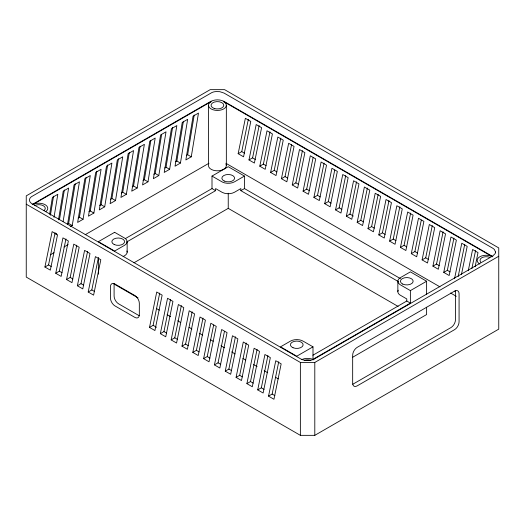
<?xml version="1.0" encoding="UTF-8"?>
<svg xmlns="http://www.w3.org/2000/svg" width="525" height="525" viewBox="0 0 525 525"><rect width="100%" height="100%" fill="white"/><g stroke="black" fill="none" stroke-linecap="round" stroke-linejoin="round"><path stroke-width="0.79" d="M49.626 214.239L52.402 197.426L57.809 194.302L54.009 217.357M50.4 215.276L53.55 196.192M56.004 234.911L56.267 233.317M58.498 219.804L63.223 191.179L68.631 188.055L63.125 221.445M59.515 219.365L64.365 189.945M67.482 224.687L74.038 184.931L79.452 181.808L72.24 225.54L70.206 226.708M67.279 224.234L68.631 223.453L75.187 183.698M78.1 217.987L79.452 217.206L86.008 177.45M83.055 219.293L90.274 175.56L84.86 178.684L77.647 222.416L83.055 219.293L79.452 217.206M88.922 211.739L90.274 210.958L96.83 171.202M93.877 213.045L101.095 169.312L95.681 172.436L88.469 216.169L93.877 213.045L90.274 210.958M99.737 205.492L101.095 204.711L107.651 164.955M104.698 206.798L111.91 163.065L106.503 166.189L99.291 209.921L104.698 206.798L101.095 204.711M110.558 199.244L111.91 198.463L118.473 158.708M115.52 200.55L122.732 156.817L117.324 159.941L110.112 203.674L115.52 200.55L111.91 198.463M121.38 193.003L122.732 192.222L129.294 152.467M126.341 194.302L133.553 150.57L128.146 153.694L120.927 197.426L126.341 194.302L122.732 192.222M132.202 186.756L133.553 185.975L140.109 146.219M137.163 188.055L144.375 144.322L138.968 147.446L131.749 191.179L137.163 188.055L133.553 185.975M143.023 180.508L144.375 179.727L150.8 140.766M147.984 181.808L155.197 138.075L149.782 141.199L142.57 184.931L147.984 181.808L144.375 179.727M153.845 174.261L155.197 173.48L161.621 134.518M158.799 175.56L166.018 131.827L160.604 134.951L153.392 178.684L158.799 175.56L155.197 173.48M164.666 168.013L166.018 167.232L172.574 127.477M169.621 169.312L176.84 125.58L171.426 128.704L164.213 172.436L169.621 169.312L166.018 167.232M175.481 161.766L176.84 160.985L183.396 121.229M180.442 163.065L187.655 119.332L182.247 122.456L175.035 166.189L180.442 163.065L176.84 160.985M186.303 155.518L187.655 154.737L194.217 114.982M191.264 156.817L198.476 113.085L193.069 116.209L185.857 159.941L191.264 156.817L187.655 154.737M44.914 267.028L52.133 231.63L57.54 234.754L50.328 270.152L44.914 267.028L48.549 264.935L55.118 232.68M55.735 273.276L62.947 237.877L68.362 241.001L61.149 276.399L55.735 273.276L59.364 271.182L65.94 238.927M66.557 279.523L73.769 244.125L79.183 247.249L71.964 282.647L66.557 279.523L70.186 277.43L76.755 245.175M77.378 285.771L84.591 250.373L90.005 253.496L82.786 288.894L77.378 285.771L81.007 283.677L87.577 251.423M88.2 292.018L95.412 256.62L100.82 259.737L93.607 295.142L88.2 292.018L91.822 289.925L98.398 257.67M149.513 327.416L156.726 292.018L162.14 295.142L154.928 330.54L149.513 327.416L153.136 325.329L159.705 293.075M160.335 333.664L167.547 298.266L172.961 301.389L165.743 336.788L160.335 333.664L163.958 331.577L170.527 299.322M171.157 339.911L178.369 304.513L183.783 307.637L176.564 343.035L171.157 339.911L174.773 337.824L181.348 305.57M181.978 346.159L189.19 310.761L194.598 313.884L187.386 349.283L181.978 346.159L185.594 344.072L192.17 311.817M192.8 352.406L200.012 317.008L205.419 320.132L198.207 355.53L192.8 352.406L196.416 350.319L202.985 318.065M238.153 153.694L245.365 118.296L250.779 121.419L243.567 156.817L238.153 153.694L241.762 151.613L248.332 119.359M203.615 358.654L210.833 323.256L216.241 326.379L209.029 361.777L203.615 358.654L207.231 356.567L213.642 325.1M248.975 159.941L256.187 124.543L261.601 127.667L254.382 163.065L248.975 159.941L252.584 157.861L259.153 125.606M214.436 364.901L221.655 329.503L227.062 332.627L219.85 368.025L214.436 364.901L218.052 362.814L224.464 331.347M259.796 166.189L267.008 130.791L272.416 133.908L265.204 169.312L259.796 166.189L263.399 164.108L269.975 131.854M225.258 371.149L232.47 335.751L237.884 338.874L230.672 374.273L225.258 371.149L228.874 369.062L235.443 336.807M270.618 172.436L277.83 137.032L283.238 140.155L276.025 175.56L270.618 172.436L274.221 170.356L280.796 138.101M236.079 377.396L243.292 341.998L248.706 345.122L241.487 380.52L236.079 377.396L239.695 375.309L246.264 343.055M281.433 178.684L288.652 143.279L294.059 146.403L286.847 181.808L281.433 178.684L285.042 176.603L291.618 144.349M246.901 383.644L254.113 348.246L259.527 351.369L252.308 386.767L246.901 383.644L250.51 381.557L257.086 349.302M292.254 184.931L299.473 149.527L304.881 152.65L297.668 188.055L292.254 184.931L295.864 182.851L302.433 150.596M257.723 389.891L264.935 354.493L270.342 357.617L263.13 393.015L257.723 389.891L261.332 387.804L267.901 355.55M303.076 191.179L310.288 155.774L315.702 158.898L308.49 194.302L303.076 191.179L306.685 189.098L313.097 157.625M268.544 396.139L275.756 360.734L281.164 363.858L273.952 399.262L268.544 396.139L272.153 394.052L278.723 361.797M313.897 197.426L321.11 162.022L326.524 165.145L319.305 200.55L313.897 197.426L317.507 195.339L324.076 163.085M324.719 203.674L331.931 168.269L337.345 171.393L330.127 206.798L324.719 203.674L328.328 201.587L334.74 170.12M335.541 209.921L342.753 174.517L348.16 177.64L340.948 213.045L335.541 209.921L339.143 207.834L345.719 175.58M346.362 216.169L353.574 180.764L358.982 183.888L351.77 219.293L346.362 216.169L349.965 214.082L356.541 181.827M357.177 222.416L364.396 187.012L369.803 190.135L362.591 225.54L357.177 222.416L360.787 220.329L367.362 188.075M367.999 228.664L375.217 193.259L380.625 196.383L373.413 231.787L367.999 228.664L371.608 226.577L378.177 194.322M378.82 234.911L386.033 199.507L391.447 202.63L384.234 238.035L378.82 234.911L382.43 232.824L388.999 200.57M389.642 241.159L396.854 205.754L402.268 208.878L395.049 244.276L389.642 241.159L393.251 239.072L399.82 206.817M400.463 247.4L407.676 212.002L413.09 215.125L405.871 250.523L400.463 247.4L404.073 245.319L410.642 213.065M411.285 253.647L418.497 218.249L423.905 221.373L416.692 256.771L411.285 253.647L414.888 251.567L421.299 220.1M422.107 259.895L429.319 224.497L434.726 227.62L427.514 263.018L422.107 259.895L425.709 257.814L432.285 225.56M432.922 266.142L440.14 230.744L445.548 233.868L438.336 269.266L432.922 266.142L436.531 264.062L443.107 231.807M443.743 272.39L450.962 236.992L456.369 240.115L449.157 275.513L443.743 272.39L447.352 270.309L453.922 238.055M454.565 278.637L461.777 243.239L467.191 246.363L461.416 274.68M458.174 276.557L464.743 244.302M468.274 270.723L472.598 249.487L478.012 252.61L475.125 266.766M471.877 268.642L475.565 250.55M32.169 204.527L210.742 101.423C214.83 99.33 219.942 99.323 224.037 101.397L492.798 256.567M32.563 204.711L211.102 101.633A8.925 5.152 0 0 0 211.102 108.924A8.925 5.152 0 0 0 223.729 108.924A8.925 5.152 0 0 0 223.729 101.633L492.437 256.771A8.925 5.152 0 0 0 479.811 256.771A8.925 5.152 0 0 0 479.811 264.062M50.466 254.769L54.003 252.722M63.912 247.006L68.158 244.552M85.142 234.747L208.976 163.249M125.206 238.691L212.002 188.573L212.002 176.078L228.237 166.707L244.466 176.078L244.466 188.573L400.457 278.637M126.696 241.992L215.611 190.66L215.611 188.573L222.331 192.439A8.925 5.152 0 0 0 234.544 192.222L240.857 188.573L240.857 190.66L398.265 281.538M244.466 176.078L234.544 181.808A8.925 5.152 0 0 1 222.331 182.031L212.002 176.078M123.132 256.541L124.537 255.734A8.925 5.152 0 0 0 126.938 250.963M240.857 190.66L244.466 188.573M133.96 262.789L228.237 208.359L398.16 306.462M312.998 346.835L296.763 356.206L280.534 346.835L290.456 341.112A8.925 5.152 0 0 1 303.463 341.348L312.998 346.835L312.998 359.33L410.379 303.109L410.379 290.614L400.076 284.648A8.925 5.152 0 0 1 400.463 277.6L410.379 271.871L426.615 281.243L426.615 294.243M410.379 290.614L426.615 281.243M312.92 355.215L406.777 301.022L410.379 303.109M26.25 204.192L300.372 362.453L314.797 362.453L498.75 256.252M352.82 357.164L426.615 314.56L426.615 307.25M314.797 435.343L498.75 329.136L498.75 247.925L224.628 89.657L210.203 89.657L26.25 195.864L26.25 277.075L300.372 435.343L314.797 435.343L314.797 362.453M489.313 257.23C485.96 255.741 477.697 257.401 480.605 262.257M241.762 151.613L244.466 153.175M252.584 157.861L255.288 159.423M263.399 164.108L266.109 165.67M274.221 170.356L276.924 171.918M285.042 176.603L287.746 178.165M295.864 182.851L298.567 184.413M306.685 189.098L309.389 190.66M317.507 195.339L320.211 196.901M328.328 201.587L331.032 203.149M339.143 207.834L341.854 209.396M349.965 214.082L353.351 216.037M360.787 220.329L363.49 221.891M371.608 226.577L374.312 228.139M382.43 232.824L385.133 234.386M393.251 239.072L395.955 240.634M404.073 245.319L406.777 246.881M414.888 251.567L417.598 253.129M425.709 257.814L428.413 259.376M436.531 264.062L439.235 265.624M447.352 270.309L450.056 271.871M225.855 163.255L439.97 286.873M450.608 293.016L456.277 296.29M212.002 188.573L215.611 190.66M68.631 223.453L72.24 225.54M113.978 283.992L138.062 297.898M156.483 308.536L159.318 310.17M167.114 314.672L170.651 316.719M177.739 320.808L180.574 322.442M189.072 327.351L191.907 328.991M199.703 333.487L202.538 335.127M210.328 339.623L213.163 341.263M220.959 345.758L224.497 347.806M231.584 351.894L235.128 353.942M242.918 358.437L245.752 360.078M253.549 364.573L257.092 366.621M264.173 370.709L267.717 372.757M275.513 377.258L278.342 378.892M48.549 264.935L51.253 266.497M59.364 271.182L62.075 272.744M70.186 277.43L72.89 278.992M81.007 283.677L83.711 285.239M91.822 289.925L94.533 291.487M153.136 325.329L156.516 327.278M163.958 331.577L166.661 333.139M174.773 337.824L177.483 339.386M185.594 344.072L188.298 345.634M196.416 350.319L199.119 351.881M207.231 356.567L209.941 358.129M218.052 362.814L220.756 364.376M228.874 369.062L231.577 370.624M239.695 375.309L242.399 376.871M250.51 381.557L253.214 383.119M261.332 387.804L264.036 389.366M272.153 394.052L274.857 395.614M406.777 301.022L406.777 298.942L400.076 295.063A8.925 5.152 0 0 1 398.206 290.213M397.852 281.078L397.852 291.493M300.372 362.453L300.372 435.343M228.237 193.233L228.237 208.359M226.341 105.276L226.341 165.67M208.491 105.276L208.491 165.67A8.925 5.152 0 0 0 218.577 170.776A8.925 5.152 0 0 0 226.039 164.332M127.148 241.835L127.148 252.249M98.385 257.926L98.385 274.181M352.695 384.208A6.379 3.682 -60 0 0 353.574 383.801L450.962 327.574A6.379 3.682 -60 0 0 455.47 319.764L455.47 291.651A6.379 3.682 -60 0 0 455.378 290.686M139.322 315.689A6.379 3.682 60 0 1 138.442 315.282L118.604 303.824A6.379 3.682 60 0 1 114.096 296.015L114.096 284.563A6.379 3.682 60 0 1 114.181 283.598M301.849 359.546A8.925 5.152 0 0 1 313.897 359.855M45.924 211.516A8.905 5.145 0 0 0 45.57 204.967L43.897 204.113A8.905 5.145 0 0 0 33.429 204.304M304.395 360.308A6.379 3.682 0 0 1 310.774 360.308M34.775 205.551A6.379 3.682 0 0 1 43.201 205.656A6.379 3.682 0 0 1 44.093 210.492M495.548 252.007L495.193 253.575L492.798 255.938L314.206 359.048C310.111 361.121 305.005 361.115 300.91 359.021L31.802 203.615A9.417 5.434 0 0 1 29.702 201.239L29.512 200.53A9.417 5.434 0 0 1 31.428 196.718L211.719 92.662A7.324 4.226 0 0 1 216.195 91.593L219.791 91.678L224.037 93.069L492.798 248.233L494.327 249.401L495.548 252.007M114.621 232.306L98.385 241.677L114.621 251.048L124.537 245.319A8.925 5.152 0 0 0 124.924 238.265L114.621 232.306M454.565 291.132L357.177 347.36A6.379 3.682 -60 0 0 352.669 355.169L352.669 383.283A6.379 3.682 -60 0 0 357.177 385.882L454.565 329.661A6.379 3.682 -60 0 0 459.073 321.851L459.073 293.738A6.379 3.682 -60 0 0 454.565 291.132M134.82 295.503L114.982 284.051A6.379 3.682 60 0 0 110.473 286.657L110.473 298.108A6.379 3.682 60 0 0 114.982 305.918L134.82 317.369A6.379 3.682 60 0 0 139.328 314.77L139.328 303.312A6.379 3.682 60 0 0 134.82 295.503M214.226 108.465A6.379 3.682 0 0 0 223.788 105.276A6.379 3.682 0 0 0 214.226 102.093A6.379 3.682 0 0 0 214.226 108.465M402.773 284.104A6.379 3.682 0 0 0 413.083 281.82A6.379 3.682 0 0 0 404.506 277.804A6.379 3.682 0 0 0 402.773 284.104M224.221 181.033A6.379 3.682 0 0 0 234.531 178.743A6.379 3.682 0 0 0 225.947 174.733A6.379 3.682 0 0 0 224.221 181.033M293.062 347.753A6.379 3.682 0 0 0 303.115 345.109A6.379 3.682 0 0 0 294.118 341.408A6.379 3.682 0 0 0 293.062 347.753M114.214 244.538A6.379 3.682 0 0 0 124.523 242.255A6.379 3.682 0 0 0 115.94 238.238A6.379 3.682 0 0 0 114.214 244.538"/></g></svg>
